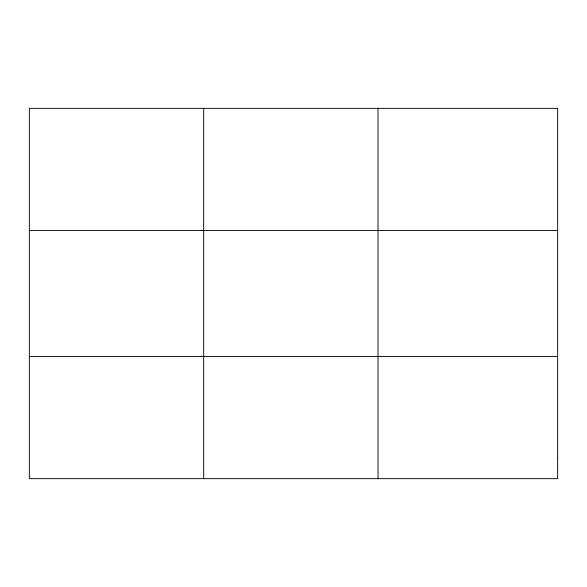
<?xml version="1.0" encoding="UTF-8"?>
<svg xmlns="http://www.w3.org/2000/svg" width="587" height="587" viewBox="0 0 587 587"><rect width="100%" height="100%" fill="white"/><g stroke="black" fill="none" stroke-linecap="round" stroke-linejoin="round"><path stroke-width="0.88" d="M203.689 478.654L203.689 108.346M378.028 478.654L378.028 108.346M29.35 230.544L557.65 230.544M29.35 356.456L557.65 356.456M557.65 458.286L557.65 478.654L29.35 478.654L29.35 108.346L557.65 108.346L557.65 458.286"/></g></svg>
